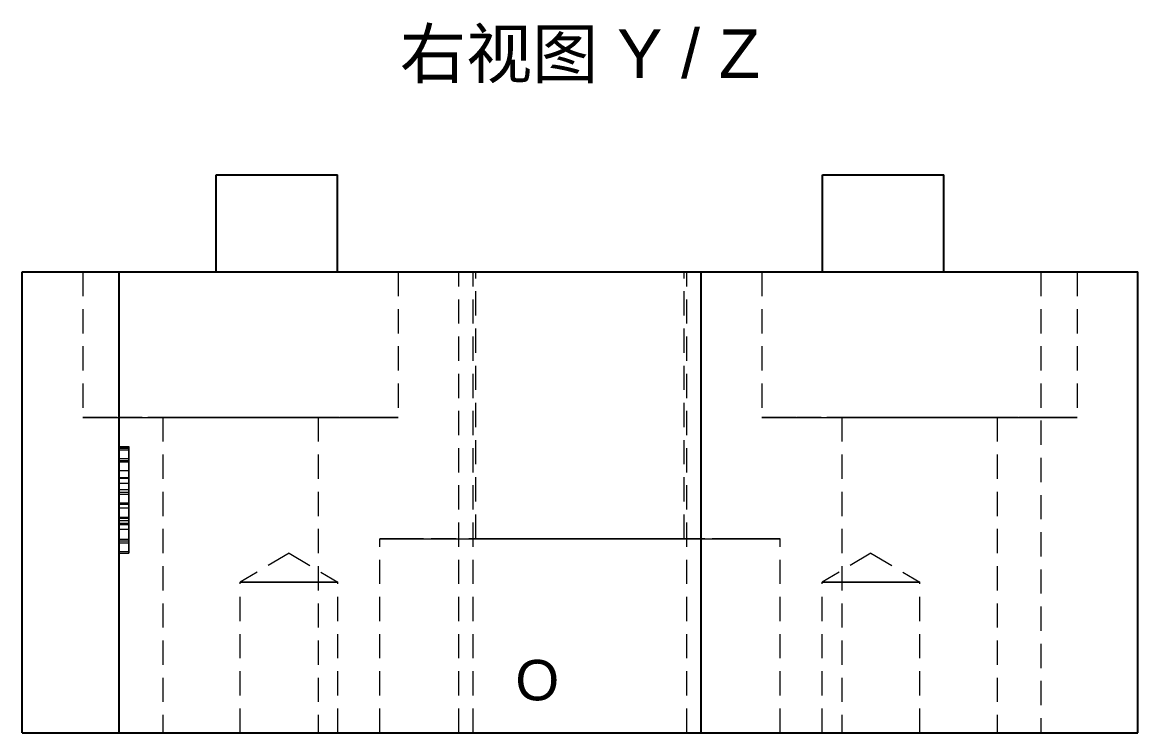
# Model space of a CAD drawing. Header units: millimetres. Extents: x 4 to 223, y 19 to 91.
# Drawn here: x 4.5 to 27.5, y 57.58 to 72.23 of the extents above; entities that cross this region are included whole.
import ezdxf
from ezdxf.enums import TextEntityAlignment as Align

# ---------------------------------------------------------------- set-up
doc = ezdxf.new("R2010")
doc.units = ezdxf.units.MM
doc.linetypes.add('WP_HIDDEN', pattern=[2.3, 1.5, -0.8])
for name, color, linetype, lineweight in [('ANNOTATIONS', 7, 'CONTINUOUS', 18), ('HIDDEN', 7, 'WP_HIDDEN', 13), ('VISIBLE', 7, 'CONTINUOUS', 25)]:
    doc.layers.add(name, color=color, linetype=linetype, lineweight=lineweight)
doc.styles.add('CJK', font='Arial Unicode.ttf')

msp = doc.modelspace()

# ---------------------------------------------------------------- linework, layer by layer
at = {"layer": 'HIDDEN', "ltscale": 0.333333}
for p, q in [((4.5, 67.08333), (13.5, 67.08333)), ((5.75, 67.08333), (5.75, 64.08333)), ((8.5, 67.08333), (11, 67.08333)), ((12.25, 67.08333), (12.25, 64.08333)), ((13.5, 67.08333), (13.8, 67.08333)), ((13.5, 57.58333), (13.5, 67.08333)), ((13.8, 67.08333), (18.2, 67.08333)), ((13.8, 57.58333), (13.8, 67.08333)), ((13.85, 61.58333), (13.85, 67.08333)), ((18.15, 61.58333), (18.15, 67.08333)), ((18.2, 67.08333), (25.5, 67.08333)), ((18.2, 57.58333), (18.2, 67.08333)), ((19.75, 67.08333), (19.75, 64.08333)), ((21, 67.08333), (23.5, 67.08333)), ((25.5, 67.08333), (27.5, 67.08333)), ((25.5, 67.08333), (25.5, 57.58333)), ((26.25, 67.08333), (26.25, 64.08333)), ((7.4, 64.08333), (7.4, 57.58333)), ((10.6, 64.08333), (10.6, 57.58333)), ((21.4, 64.08333), (21.4, 57.58333)), ((24.6, 64.08333), (24.6, 57.58333)), ((6.5, 63.48333), (6.7, 63.48333)), ((6.5, 63.45576), (6.7, 63.45576)), ((6.5, 63.44705), (6.5, 61.31961)), ((6.5, 61.57067), (6.5, 63.44705)), ((6.5, 63.196), (6.5, 63.44705)), ((6.5, 63.44705), (6.5, 61.77674)), ((6.5, 62.2179), (6.5, 63.44705)), ((6.5, 63.44705), (6.5, 62.21935)), ((6.5, 63.44705), (6.7, 63.44705)), ((6.5, 63.16843), (6.5, 63.41803)), ((6.5, 63.41803), (6.5, 62.32529)), ((6.5, 63.41803), (6.7, 63.41803)), ((6.7, 63.44705), (6.7, 61.57067)), ((6.7, 61.31961), (6.7, 63.44705)), ((6.7, 63.44705), (6.7, 63.196)), ((6.7, 63.44705), (6.7, 61.77674)), ((6.7, 63.44705), (6.7, 62.2179)), ((6.7, 63.44705), (6.7, 62.21935)), ((6.7, 62.32529), (6.7, 63.41803)), ((6.7, 63.41803), (6.7, 63.16843)), ((6.5, 63.23953), (6.7, 63.23953)), ((6.5, 63.23518), (6.7, 63.23518)), ((6.5, 62.54442), (6.5, 63.196)), ((6.5, 63.196), (6.7, 63.196)), ((6.5, 62.59666), (6.5, 63.16843)), ((6.5, 63.16843), (6.7, 63.16843)), ((6.7, 63.196), (6.7, 62.54442)), ((6.7, 63.16843), (6.7, 62.59666)), ((6.5, 61.31961), (6.5, 62.99138)), ((6.5, 62.99138), (6.7, 62.99138)), ((6.5, 62.8274), (6.5, 62.84771)), ((6.5, 62.84771), (6.7, 62.84771)), ((6.5, 62.8274), (6.7, 62.8274)), ((6.7, 61.31961), (6.7, 62.99138)), ((6.7, 62.84771), (6.7, 62.8274)), ((6.5, 62.73017), (6.7, 62.73017)), ((6.5, 62.59666), (6.7, 62.59666)), ((6.5, 62.29481), (6.5, 62.54442)), ((6.5, 62.54442), (6.7, 62.54442)), ((6.5, 62.49943), (6.7, 62.49943)), ((6.7, 62.54442), (6.7, 62.29481)), ((6.5, 62.32529), (6.5, 62.29336)), ((6.5, 62.32529), (6.7, 62.32529)), ((6.5, 61.57067), (6.5, 62.29481)), ((6.5, 62.29481), (6.7, 62.29481)), ((6.5, 62.29336), (6.7, 62.29336)), ((6.5, 62.2208), (6.5, 61.95814)), ((6.5, 62.2208), (6.7, 62.2208)), ((6.7, 62.29336), (6.7, 62.32529)), ((6.7, 62.29481), (6.7, 61.57067)), ((6.7, 62.2208), (6.7, 61.95814)), ((6.5, 62.02634), (6.5, 62.00312)), ((6.5, 62.02634), (6.7, 62.02634)), ((6.5, 62.00312), (6.7, 62.00312)), ((6.5, 61.95814), (6.7, 61.95814)), ((6.5, 61.90009), (6.5, 61.87687)), ((6.5, 61.90009), (6.7, 61.90009)), ((6.5, 61.87687), (6.7, 61.87687)), ((6.7, 62.00312), (6.7, 62.02634)), ((6.7, 61.87687), (6.7, 61.90009)), ((6.5, 61.77674), (6.7, 61.77674)), ((6.5, 61.31961), (6.5, 61.57067)), ((6.5, 61.57067), (6.7, 61.57067)), ((6.5, 61.53729), (6.7, 61.53729)), ((6.5, 61.53584), (6.7, 61.53584)), ((6.5, 61.49811), (6.7, 61.49811)), ((6.7, 61.57067), (6.7, 61.31961)), ((11.875, 57.58333), (11.875, 61.58333)), ((20.125, 57.58333), (20.125, 61.58333)), ((6.5, 61.31961), (6.7, 61.31961)), ((6.5, 61.28333), (6.7, 61.28333)), ((10, 61.2872), (8.995, 60.68333)), ((10, 61.2872), (11.005, 60.68333)), ((22, 61.2872), (20.995, 60.68333)), ((22, 61.2872), (23.005, 60.68333)), ((8.995, 57.58333), (8.995, 60.68333)), ((11.005, 57.58333), (11.005, 60.68333)), ((20.995, 57.58333), (20.995, 60.68333)), ((23.005, 57.58333), (23.005, 60.68333)), ((4.5, 57.58333), (13.5, 57.58333)), ((13.5, 57.58333), (13.8, 57.58333)), ((13.8, 57.58333), (18.2, 57.58333)), ((18.2, 57.58333), (25.5, 57.58333)), ((25.5, 57.58333), (27.5, 57.58333))]:
    msp.add_line(p, q, dxfattribs=at)
for points in [[(12.25, 67.08333), (12.16852, 67.08333), (11.92815, 67.08333), (11.54095, 67.08333), (11.02634, 67.08333), (10.41012, 67.08333), (9.72319, 67.08333), (9, 67.08333), (8.27681, 67.08333), (7.58988, 67.08333), (6.97366, 67.08333), (6.45905, 67.08333), (6.07185, 67.08333), (5.83148, 67.08333), (5.75, 67.08333)], [(5.75, 67.08333), (5.77044, 67.08333), (5.83148, 67.08333), (5.93238, 67.08333), (6.07185, 67.08333), (6.24815, 67.08333), (6.45905, 67.08333), (6.7019, 67.08333), (6.97366, 67.08333), (7.2709, 67.08333), (7.58988, 67.08333), (7.92659, 67.08333), (8.27681, 67.08333), (8.63612, 67.08333), (9, 67.08333)], [(9, 67.08333), (9.36388, 67.08333), (9.72319, 67.08333), (10.07341, 67.08333), (10.41012, 67.08333), (10.7291, 67.08333), (11.02634, 67.08333), (11.2981, 67.08333), (11.54095, 67.08333), (11.75185, 67.08333), (11.92815, 67.08333), (12.06762, 67.08333), (12.16852, 67.08333), (12.22956, 67.08333), (12.25, 67.08333)], [(18.15, 67.08333), (18.0961, 67.08333), (17.93708, 67.08333), (17.68094, 67.08333), (17.3405, 67.08333), (16.93285, 67.08333), (16.47842, 67.08333), (16, 67.08333), (15.52158, 67.08333), (15.06715, 67.08333), (14.6595, 67.08333), (14.31906, 67.08333), (14.06292, 67.08333), (13.9039, 67.08333), (13.85, 67.08333)], [(13.85, 67.08333), (13.86352, 67.08333), (13.9039, 67.08333), (13.97065, 67.08333), (14.06292, 67.08333), (14.17954, 67.08333), (14.31906, 67.08333), (14.47972, 67.08333), (14.6595, 67.08333), (14.85613, 67.08333), (15.06715, 67.08333), (15.2899, 67.08333), (15.52158, 67.08333), (15.75928, 67.08333), (16, 67.08333)], [(16, 67.08333), (16.24072, 67.08333), (16.47842, 67.08333), (16.7101, 67.08333), (16.93285, 67.08333), (17.14387, 67.08333), (17.3405, 67.08333), (17.52028, 67.08333), (17.68094, 67.08333), (17.82046, 67.08333), (17.93708, 67.08333), (18.02935, 67.08333), (18.0961, 67.08333), (18.13648, 67.08333), (18.15, 67.08333)], [(26.25, 67.08333), (26.16852, 67.08333), (25.92815, 67.08333), (25.54095, 67.08333), (25.02634, 67.08333), (24.41012, 67.08333), (23.72319, 67.08333), (23, 67.08333), (22.27681, 67.08333), (21.58988, 67.08333), (20.97366, 67.08333), (20.45905, 67.08333), (20.07185, 67.08333), (19.83148, 67.08333), (19.75, 67.08333)], [(19.75, 67.08333), (19.77044, 67.08333), (19.83148, 67.08333), (19.93238, 67.08333), (20.07185, 67.08333), (20.24815, 67.08333), (20.45905, 67.08333), (20.7019, 67.08333), (20.97366, 67.08333), (21.2709, 67.08333), (21.58988, 67.08333), (21.92659, 67.08333), (22.27681, 67.08333), (22.63612, 67.08333), (23, 67.08333)], [(23, 67.08333), (23.36388, 67.08333), (23.72319, 67.08333), (24.07341, 67.08333), (24.41012, 67.08333), (24.7291, 67.08333), (25.02634, 67.08333), (25.2981, 67.08333), (25.54095, 67.08333), (25.75185, 67.08333), (25.92815, 67.08333), (26.06762, 67.08333), (26.16852, 67.08333), (26.22956, 67.08333), (26.25, 67.08333)], [(12.25, 64.08333), (12.16852, 64.08333), (11.92815, 64.08333), (11.54095, 64.08333), (11.02634, 64.08333), (10.41012, 64.08333), (9.72319, 64.08333), (9, 64.08333), (8.27681, 64.08333), (7.58988, 64.08333), (6.97366, 64.08333), (6.45905, 64.08333), (6.07185, 64.08333), (5.83148, 64.08333), (5.75, 64.08333)], [(5.75, 64.08333), (5.77044, 64.08333), (5.83148, 64.08333), (5.93238, 64.08333), (6.07185, 64.08333), (6.24815, 64.08333), (6.45905, 64.08333), (6.7019, 64.08333), (6.97366, 64.08333), (7.2709, 64.08333), (7.58988, 64.08333), (7.92659, 64.08333), (8.27681, 64.08333), (8.63612, 64.08333), (9, 64.08333)], [(10.6, 64.08333), (10.55988, 64.08333), (10.44155, 64.08333), (10.25093, 64.08333), (9.99758, 64.08333), (9.69421, 64.08333), (9.35603, 64.08333), (9, 64.08333), (8.64397, 64.08333), (8.30579, 64.08333), (8.00242, 64.08333), (7.74907, 64.08333), (7.55845, 64.08333), (7.44012, 64.08333), (7.4, 64.08333)], [(7.4, 64.08333), (7.41006, 64.08333), (7.44012, 64.08333), (7.48979, 64.08333), (7.55845, 64.08333), (7.64524, 64.08333), (7.74907, 64.08333), (7.86863, 64.08333), (8.00242, 64.08333), (8.14875, 64.08333), (8.30579, 64.08333), (8.47155, 64.08333), (8.64397, 64.08333), (8.82086, 64.08333), (9, 64.08333)], [(9, 64.08333), (9.36388, 64.08333), (9.72319, 64.08333), (10.07341, 64.08333), (10.41012, 64.08333), (10.7291, 64.08333), (11.02634, 64.08333), (11.2981, 64.08333), (11.54095, 64.08333), (11.75185, 64.08333), (11.92815, 64.08333), (12.06762, 64.08333), (12.16852, 64.08333), (12.22956, 64.08333), (12.25, 64.08333)], [(9, 64.08333), (9.17914, 64.08333), (9.35603, 64.08333), (9.52845, 64.08333), (9.69421, 64.08333), (9.85125, 64.08333), (9.99758, 64.08333), (10.13137, 64.08333), (10.25093, 64.08333), (10.35476, 64.08333), (10.44155, 64.08333), (10.51021, 64.08333), (10.55988, 64.08333), (10.58994, 64.08333), (10.6, 64.08333)], [(26.25, 64.08333), (26.16852, 64.08333), (25.92815, 64.08333), (25.54095, 64.08333), (25.02634, 64.08333), (24.41012, 64.08333), (23.72319, 64.08333), (23, 64.08333), (22.27681, 64.08333), (21.58988, 64.08333), (20.97366, 64.08333), (20.45905, 64.08333), (20.07185, 64.08333), (19.83148, 64.08333), (19.75, 64.08333)], [(19.75, 64.08333), (19.77044, 64.08333), (19.83148, 64.08333), (19.93238, 64.08333), (20.07185, 64.08333), (20.24815, 64.08333), (20.45905, 64.08333), (20.7019, 64.08333), (20.97366, 64.08333), (21.2709, 64.08333), (21.58988, 64.08333), (21.92659, 64.08333), (22.27681, 64.08333), (22.63612, 64.08333), (23, 64.08333)], [(24.6, 64.08333), (24.55988, 64.08333), (24.44155, 64.08333), (24.25093, 64.08333), (23.99758, 64.08333), (23.69421, 64.08333), (23.35603, 64.08333), (23, 64.08333), (22.64397, 64.08333), (22.30579, 64.08333), (22.00242, 64.08333), (21.74907, 64.08333), (21.55845, 64.08333), (21.44012, 64.08333), (21.4, 64.08333)], [(21.4, 64.08333), (21.41006, 64.08333), (21.44012, 64.08333), (21.48979, 64.08333), (21.55845, 64.08333), (21.64524, 64.08333), (21.74907, 64.08333), (21.86863, 64.08333), (22.00242, 64.08333), (22.14875, 64.08333), (22.30579, 64.08333), (22.47155, 64.08333), (22.64397, 64.08333), (22.82086, 64.08333), (23, 64.08333)], [(23, 64.08333), (23.36388, 64.08333), (23.72319, 64.08333), (24.07341, 64.08333), (24.41012, 64.08333), (24.7291, 64.08333), (25.02634, 64.08333), (25.2981, 64.08333), (25.54095, 64.08333), (25.75185, 64.08333), (25.92815, 64.08333), (26.06762, 64.08333), (26.16852, 64.08333), (26.22956, 64.08333), (26.25, 64.08333)], [(23, 64.08333), (23.17914, 64.08333), (23.35603, 64.08333), (23.52845, 64.08333), (23.69421, 64.08333), (23.85125, 64.08333), (23.99758, 64.08333), (24.13137, 64.08333), (24.25093, 64.08333), (24.35476, 64.08333), (24.44155, 64.08333), (24.51021, 64.08333), (24.55988, 64.08333), (24.58994, 64.08333), (24.6, 64.08333)], [(6.5, 63.40715), (6.5, 63.46457), (6.5, 63.48333)], [(6.5, 63.48333), (6.5, 63.46535), (6.5, 63.41077)], [(6.7, 63.41077), (6.7, 63.46519), (6.7, 63.48333)], [(6.7, 63.48333), (6.7, 63.46429), (6.7, 63.40715)], [(6.5, 63.45576), (6.5, 63.44814), (6.5, 63.42496), (6.5, 63.3859), (6.5, 63.33096)], [(6.5, 63.38683), (6.5, 63.43865), (6.5, 63.45576)], [(6.5, 63.41077), (6.5, 63.32173), (6.5, 63.19818)], [(6.5, 63.18294), (6.5, 63.31335), (6.5, 63.40715)], [(6.5, 63.18802), (6.5, 63.30255), (6.5, 63.38683)], [(6.5, 63.33096), (6.5, 63.26115), (6.5, 63.17836), (6.5, 63.08313), (6.5, 62.97614)], [(6.7, 63.33096), (6.7, 63.38556), (6.7, 63.42456), (6.7, 63.44796), (6.7, 63.45576)], [(6.7, 63.45576), (6.7, 63.43853), (6.7, 63.38683)], [(6.7, 63.19818), (6.7, 63.32134), (6.7, 63.41077)], [(6.7, 63.40715), (6.7, 63.313), (6.7, 63.18294)], [(6.7, 63.38683), (6.7, 63.30266), (6.7, 63.18802)], [(6.7, 62.97614), (6.7, 63.08457), (6.7, 63.17985), (6.7, 63.26198), (6.7, 63.33096)], [(6.5, 63.23953), (6.5, 63.22866), (6.5, 63.19592), (6.5, 63.14167), (6.5, 63.06684)], [(6.5, 63.08716), (6.5, 63.15355), (6.5, 63.20136), (6.5, 63.23004), (6.5, 63.23953)], [(6.5, 63.14158), (6.5, 63.18341), (6.5, 63.21264), (6.5, 63.22968), (6.5, 63.23518)], [(6.5, 63.23518), (6.5, 63.22905), (6.5, 63.21017), (6.5, 63.17798), (6.5, 63.13215)], [(6.5, 63.19818), (6.5, 63.05301), (6.5, 62.89705)], [(6.5, 62.87166), (6.5, 63.04306), (6.5, 63.18802)], [(6.5, 62.84771), (6.5, 63.02484), (6.5, 63.18294)], [(6.5, 62.91592), (6.5, 63.03863), (6.5, 63.14158)], [(6.5, 63.13215), (6.5, 63.07397), (6.5, 63.00343), (6.5, 62.92102), (6.5, 62.8274)], [(6.5, 62.36882), (6.5, 62.58698), (6.5, 62.78491), (6.5, 62.95485), (6.5, 63.02634), (6.5, 63.08716)], [(6.5, 63.06684), (6.5, 63.01112), (6.5, 62.94364), (6.5, 62.77928), (6.5, 62.58476), (6.5, 62.36882)], [(6.7, 63.06684), (6.7, 63.1424), (6.7, 63.19636), (6.7, 63.22874), (6.7, 63.23953)], [(6.7, 63.23953), (6.7, 63.23001), (6.7, 63.20144), (6.7, 63.15382), (6.7, 63.08716)], [(6.7, 63.13215), (6.7, 63.17722), (6.7, 63.20942), (6.7, 63.22874), (6.7, 63.23518)], [(6.7, 63.23518), (6.7, 63.22933), (6.7, 63.21178), (6.7, 63.18253), (6.7, 63.14158)], [(6.7, 62.89705), (6.7, 63.05287), (6.7, 63.19818)], [(6.7, 63.18802), (6.7, 63.04399), (6.7, 62.87166)], [(6.7, 63.18294), (6.7, 63.02512), (6.7, 62.84771)], [(6.7, 63.14158), (6.7, 63.03836), (6.7, 62.91592)], [(6.7, 62.8274), (6.7, 62.92209), (6.7, 63.00444), (6.7, 63.07446), (6.7, 63.13215)], [(6.7, 63.08716), (6.7, 63.0334), (6.7, 62.96934), (6.7, 62.89499), (6.7, 62.81035), (6.7, 62.71541), (6.7, 62.61017), (6.7, 62.49464), (6.7, 62.36882)], [(6.7, 62.36882), (6.7, 62.49464), (6.7, 62.60945), (6.7, 62.71323), (6.7, 62.80599), (6.7, 62.88773), (6.7, 62.95846), (6.7, 63.01816), (6.7, 63.06684)], [(6.5, 62.97614), (6.5, 62.84598), (6.5, 62.70011), (6.5, 62.54045), (6.5, 62.36882)], [(6.5, 62.72726), (6.5, 62.81147), (6.5, 62.91592)], [(6.5, 62.89705), (6.5, 62.75768), (6.5, 62.63221)], [(6.5, 62.36882), (6.5, 62.51347), (6.5, 62.6464), (6.5, 62.76627), (6.5, 62.87166)], [(6.7, 62.36882), (6.7, 62.54827), (6.7, 62.70931), (6.7, 62.85193), (6.7, 62.97614)], [(6.7, 62.91592), (6.7, 62.81143), (6.7, 62.72726)], [(6.7, 62.63221), (6.7, 62.75756), (6.7, 62.89705)], [(6.7, 62.87166), (6.7, 62.7703), (6.7, 62.65271), (6.7, 62.51888), (6.7, 62.36882)], [(6.5, 62.53716), (6.5, 62.62144), (6.5, 62.68205), (6.5, 62.71826), (6.5, 62.73017)], [(6.5, 62.73017), (6.5, 62.72175), (6.5, 62.6965), (6.5, 62.65465), (6.5, 62.59666)], [(6.5, 62.57562), (6.5, 62.72726)], [(6.5, 62.63221), (6.5, 62.5231), (6.5, 62.43412)], [(6.5, 62.43993), (6.5, 62.57562)], [(6.7, 62.59666), (6.7, 62.65507), (6.7, 62.69679), (6.7, 62.72182), (6.7, 62.73017)], [(6.7, 62.73017), (6.7, 62.7181), (6.7, 62.68192), (6.7, 62.6216), (6.7, 62.53716)], [(6.7, 62.72726), (6.7, 62.57562)], [(6.7, 62.43412), (6.7, 62.52355), (6.7, 62.63221)], [(6.7, 62.57562), (6.7, 62.43993)], [(6.5, 62.04085), (6.5, 62.18355), (6.5, 62.31485), (6.5, 62.43313), (6.5, 62.53716)], [(6.5, 62.44211), (6.5, 62.48513), (6.5, 62.49943)], [(6.5, 62.49943), (6.5, 62.49149), (6.5, 62.46739), (6.5, 62.42694), (6.5, 62.37027)], [(6.5, 62.29336), (6.5, 62.37633), (6.5, 62.44211)], [(6.5, 62.22298), (6.5, 62.34369), (6.5, 62.43993)], [(6.5, 62.43412), (6.5, 62.30134)], [(6.5, 62.37027), (6.5, 62.29913), (6.5, 62.21619), (6.5, 62.12208), (6.5, 62.01763)], [(6.5, 62.36882), (6.5, 62.11618), (6.5, 61.88218), (6.5, 61.67471), (6.5, 61.58405), (6.5, 61.50391)], [(6.5, 61.7644), (6.5, 61.89423), (6.5, 62.03947), (6.5, 62.19824), (6.5, 62.36882)], [(6.5, 61.67153), (6.5, 61.72736), (6.5, 61.79485), (6.5, 61.95906), (6.5, 62.15326), (6.5, 62.36882)], [(6.5, 62.36882), (6.5, 62.15364), (6.5, 61.95975), (6.5, 61.79571), (6.5, 61.72819), (6.5, 61.67225)], [(6.7, 62.53716), (6.7, 62.43376), (6.7, 62.31658), (6.7, 62.18561), (6.7, 62.04085)], [(6.7, 62.37027), (6.7, 62.42678), (6.7, 62.46714), (6.7, 62.49136), (6.7, 62.49943)], [(6.7, 62.49943), (6.7, 62.4851), (6.7, 62.44211)], [(6.7, 62.44211), (6.7, 62.37626), (6.7, 62.29336)], [(6.7, 62.43993), (6.7, 62.34288), (6.7, 62.22298)], [(6.7, 62.30134), (6.7, 62.43412)], [(6.7, 62.01763), (6.7, 62.12348), (6.7, 62.21754), (6.7, 62.2998), (6.7, 62.37027)], [(6.7, 62.36882), (6.7, 62.19064), (6.7, 62.03051), (6.7, 61.88843), (6.7, 61.7644)], [(6.7, 61.50391), (6.7, 61.57552), (6.7, 61.65756), (6.7, 61.75003), (6.7, 61.85292), (6.7, 61.96625), (6.7, 62.09001), (6.7, 62.2242), (6.7, 62.36882)], [(6.7, 62.36882), (6.7, 62.24333), (6.7, 62.12879), (6.7, 62.0252), (6.7, 61.93256), (6.7, 61.85087), (6.7, 61.78014), (6.7, 61.72036), (6.7, 61.67153)], [(6.7, 61.67225), (6.7, 61.72123), (6.7, 61.78109), (6.7, 61.85184), (6.7, 61.93347), (6.7, 62.02598), (6.7, 62.12938), (6.7, 62.24366), (6.7, 62.36882)], [(6.5, 62.30134), (6.5, 62.24206), (6.5, 62.19758)], [(6.5, 61.9204), (6.5, 62.08138), (6.5, 62.22298)], [(6.5, 62.21935), (6.5, 62.04754), (6.5, 61.89641), (6.5, 61.77141), (6.5, 61.67806)], [(6.5, 61.81084), (6.5, 61.88855), (6.5, 61.9836), (6.5, 62.09441), (6.5, 62.21935)], [(6.5, 62.2179), (6.5, 62.06402), (6.5, 61.92269), (6.5, 61.79562), (6.5, 61.68459)], [(6.5, 61.70853), (6.5, 61.81505), (6.5, 61.93643), (6.5, 62.0712), (6.5, 62.2179)], [(6.5, 62.19758), (6.5, 62.14114), (6.5, 62.07205)], [(6.7, 62.19758), (6.7, 62.24021), (6.7, 62.30134)], [(6.7, 62.22298), (6.7, 62.08167), (6.7, 61.9204)], [(6.7, 62.21935), (6.7, 62.08988), (6.7, 61.97863), (6.7, 61.88562), (6.7, 61.81084)], [(6.7, 61.67806), (6.7, 61.76467), (6.7, 61.88376), (6.7, 62.03532), (6.7, 62.21935)], [(6.7, 62.2179), (6.7, 62.0658), (6.7, 61.9302), (6.7, 61.81111), (6.7, 61.70853)], [(6.7, 61.68459), (6.7, 61.79111), (6.7, 61.91551), (6.7, 62.05777), (6.7, 62.2179)], [(6.7, 62.07205), (6.7, 62.1408), (6.7, 62.19758)], [(6.5, 62.07205), (6.5, 61.99092), (6.5, 61.89719)], [(6.5, 61.54164), (6.5, 61.65209), (6.5, 61.7727), (6.5, 62.04085)], [(6.5, 61.7644), (6.5, 61.88169), (6.5, 62.02634)], [(6.5, 62.01763), (6.5, 61.90739), (6.5, 61.80722), (6.5, 61.71797), (6.5, 61.64033)], [(6.5, 62.00312), (6.5, 61.80124), (6.5, 61.62073)], [(6.5, 61.60042), (6.5, 61.75528), (6.5, 61.9204)], [(6.5, 61.59897), (6.5, 61.65628), (6.5, 61.72593), (6.5, 61.80741), (6.5, 61.90009)], [(6.5, 61.89719), (6.5, 61.71506)], [(6.5, 61.87687), (6.5, 61.75061), (6.5, 61.63598), (6.5, 61.53413), (6.5, 61.44587)], [(6.7, 61.89719), (6.7, 61.99097), (6.7, 62.07205)], [(6.7, 62.04085), (6.7, 61.77166), (6.7, 61.54164)], [(6.7, 62.02634), (6.7, 61.88104), (6.7, 61.7644)], [(6.7, 61.64033), (6.7, 61.71724), (6.7, 61.80576), (6.7, 61.90589), (6.7, 62.01763)], [(6.7, 61.62073), (6.7, 61.80086), (6.7, 62.00312)], [(6.7, 61.9204), (6.7, 61.60042)], [(6.7, 61.90009), (6.7, 61.80617), (6.7, 61.72468), (6.7, 61.65561), (6.7, 61.59897)], [(6.7, 61.71506), (6.7, 61.89719)], [(6.7, 61.44587), (6.7, 61.53375), (6.7, 61.63488), (6.7, 61.74926), (6.7, 61.87687)], [(6.5, 61.6084), (6.5, 61.69452), (6.5, 61.81084)], [(6.5, 61.40886), (6.5, 61.47897), (6.5, 61.56199), (6.5, 61.65736), (6.5, 61.7644)], [(6.5, 61.59897), (6.5, 61.67151), (6.5, 61.7644)], [(6.5, 61.71506), (6.5, 61.64029), (6.5, 61.58373)], [(6.5, 61.40161), (6.5, 61.53688), (6.5, 61.70853)], [(6.5, 61.68459), (6.5, 61.59283), (6.5, 61.51231), (6.5, 61.44342), (6.5, 61.38637)], [(6.5, 61.67806), (6.5, 61.61481), (6.5, 61.57081), (6.5, 61.5454), (6.5, 61.53729)], [(6.5, 61.67225), (6.5, 61.59686), (6.5, 61.54215), (6.5, 61.5091), (6.5, 61.49811)], [(6.5, 61.49811), (6.5, 61.50905), (6.5, 61.54195), (6.5, 61.59644), (6.5, 61.67153)], [(6.5, 61.64033), (6.5, 61.5783), (6.5, 61.53372), (6.5, 61.50697), (6.5, 61.49811)], [(6.7, 61.81084), (6.7, 61.69456), (6.7, 61.6084)], [(6.7, 61.7644), (6.7, 61.65593), (6.7, 61.56051), (6.7, 61.47816), (6.7, 61.40886)], [(6.7, 61.7644), (6.7, 61.67189), (6.7, 61.59897)], [(6.7, 61.58373), (6.7, 61.64051), (6.7, 61.71506)], [(6.7, 61.70853), (6.7, 61.53747), (6.7, 61.40161)], [(6.7, 61.38637), (6.7, 61.44364), (6.7, 61.51244), (6.7, 61.59275), (6.7, 61.68459)], [(6.7, 61.53729), (6.7, 61.54609), (6.7, 61.57248), (6.7, 61.61647), (6.7, 61.67806)], [(6.7, 61.49811), (6.7, 61.50899), (6.7, 61.54164), (6.7, 61.59606), (6.7, 61.67225)], [(6.7, 61.67153), (6.7, 61.59566), (6.7, 61.54146), (6.7, 61.50895), (6.7, 61.49811)], [(6.7, 61.49811), (6.7, 61.507), (6.7, 61.53366), (6.7, 61.57811), (6.7, 61.64033)], [(6.5, 61.62073), (6.5, 61.54142), (6.5, 61.47266), (6.5, 61.41467), (6.5, 61.3675)], [(6.5, 61.53729), (6.5, 61.55487), (6.5, 61.6084)], [(6.5, 61.36678), (6.5, 61.46649), (6.5, 61.60042)], [(6.5, 61.49811), (6.5, 61.50438), (6.5, 61.52328), (6.5, 61.55484), (6.5, 61.59897)], [(6.5, 61.53584), (6.5, 61.55151), (6.5, 61.59897)], [(6.5, 61.58373), (6.5, 61.54772), (6.5, 61.53584)], [(6.5, 61.28333), (6.5, 61.29894), (6.5, 61.34714), (6.5, 61.42854), (6.5, 61.54164)], [(6.5, 61.50391), (6.5, 61.40722), (6.5, 61.33784), (6.5, 61.29671), (6.5, 61.28333)], [(6.5, 61.44587), (6.5, 61.37411), (6.5, 61.32319), (6.5, 61.29313), (6.5, 61.28333)], [(6.7, 61.3675), (6.7, 61.41489), (6.7, 61.47289), (6.7, 61.54151), (6.7, 61.62073)], [(6.7, 61.6084), (6.7, 61.55507), (6.7, 61.53729)], [(6.7, 61.60042), (6.7, 61.46691), (6.7, 61.36678)], [(6.7, 61.59897), (6.7, 61.55484), (6.7, 61.52332), (6.7, 61.50441), (6.7, 61.49811)], [(6.7, 61.59897), (6.7, 61.55162), (6.7, 61.53584)], [(6.7, 61.53584), (6.7, 61.54781), (6.7, 61.58373)], [(6.7, 61.54164), (6.7, 61.42863), (6.7, 61.34791), (6.7, 61.29948), (6.7, 61.28333)], [(6.7, 61.28333), (6.7, 61.29712), (6.7, 61.33848), (6.7, 61.40741), (6.7, 61.50391)], [(6.7, 61.28333), (6.7, 61.29349), (6.7, 61.32397), (6.7, 61.37476), (6.7, 61.44587)], [(20.125, 61.58333), (20.02158, 61.58333), (19.7165, 61.58333), (19.22505, 61.58333), (18.5719, 61.58333), (17.78977, 61.58333), (16.9179, 61.58333), (16, 61.58333), (15.0821, 61.58333), (14.21023, 61.58333), (13.4281, 61.58333), (12.77495, 61.58333), (12.2835, 61.58333), (11.97842, 61.58333), (11.875, 61.58333)], [(11.875, 61.58333), (11.90094, 61.58333), (11.97842, 61.58333), (12.10648, 61.58333), (12.2835, 61.58333), (12.50726, 61.58333), (12.77495, 61.58333), (13.08318, 61.58333), (13.4281, 61.58333), (13.80537, 61.58333), (14.21023, 61.58333), (14.6376, 61.58333), (15.0821, 61.58333), (15.53815, 61.58333), (16, 61.58333)], [(18.15, 61.58333), (18.0961, 61.58333), (17.93708, 61.58333), (17.68094, 61.58333), (17.3405, 61.58333), (16.93285, 61.58333), (16.47842, 61.58333), (16, 61.58333), (15.52158, 61.58333), (15.06715, 61.58333), (14.6595, 61.58333), (14.31906, 61.58333), (14.06292, 61.58333), (13.9039, 61.58333), (13.85, 61.58333)], [(13.85, 61.58333), (13.86352, 61.58333), (13.9039, 61.58333), (13.97065, 61.58333), (14.06292, 61.58333), (14.17954, 61.58333), (14.31906, 61.58333), (14.47972, 61.58333), (14.6595, 61.58333), (14.85613, 61.58333), (15.06715, 61.58333), (15.2899, 61.58333), (15.52158, 61.58333), (15.75928, 61.58333), (16, 61.58333)], [(16, 61.58333), (16.24072, 61.58333), (16.47842, 61.58333), (16.7101, 61.58333), (16.93285, 61.58333), (17.14387, 61.58333), (17.3405, 61.58333), (17.52028, 61.58333), (17.68094, 61.58333), (17.82046, 61.58333), (17.93708, 61.58333), (18.02935, 61.58333), (18.0961, 61.58333), (18.13648, 61.58333), (18.15, 61.58333)], [(16, 61.58333), (16.46185, 61.58333), (16.9179, 61.58333), (17.3624, 61.58333), (17.78977, 61.58333), (18.19463, 61.58333), (18.5719, 61.58333), (18.91682, 61.58333), (19.22505, 61.58333), (19.49274, 61.58333), (19.7165, 61.58333), (19.89352, 61.58333), (20.02158, 61.58333), (20.09906, 61.58333), (20.125, 61.58333)], [(6.5, 61.28333), (6.5, 61.29099), (6.5, 61.3143), (6.5, 61.35359), (6.5, 61.40886)], [(6.5, 61.28333), (6.5, 61.29031), (6.5, 61.31187), (6.5, 61.34879), (6.5, 61.40161)], [(6.5, 61.38637), (6.5, 61.34038), (6.5, 61.30823), (6.5, 61.28943), (6.5, 61.28333)], [(6.5, 61.3675), (6.5, 61.32999), (6.5, 61.30373), (6.5, 61.28834), (6.5, 61.28333)], [(6.5, 61.28333), (6.5, 61.28846), (6.5, 61.30399), (6.5, 61.33006), (6.5, 61.36678)], [(6.7, 61.40886), (6.7, 61.35394), (6.7, 61.31472), (6.7, 61.29118), (6.7, 61.28333)], [(6.7, 61.40161), (6.7, 61.34986), (6.7, 61.3129), (6.7, 61.29073), (6.7, 61.28333)], [(6.7, 61.28333), (6.7, 61.28977), (6.7, 61.30909), (6.7, 61.34129), (6.7, 61.38637)], [(6.7, 61.28333), (6.7, 61.28859), (6.7, 61.30438), (6.7, 61.33068), (6.7, 61.3675)], [(6.7, 61.36678), (6.7, 61.33027), (6.7, 61.30419), (6.7, 61.28855), (6.7, 61.28333)], [(11.005, 60.68333), (10.9798, 60.68333), (10.90547, 60.68333), (10.78574, 60.68333), (10.62661, 60.68333), (10.43605, 60.68333), (10.22363, 60.68333), (10, 60.68333), (9.77637, 60.68333), (9.56395, 60.68333), (9.37339, 60.68333), (9.21426, 60.68333), (9.09453, 60.68333), (9.0202, 60.68333), (8.995, 60.68333)], [(8.995, 60.68333), (9.00132, 60.68333), (9.0202, 60.68333), (9.0514, 60.68333), (9.09453, 60.68333), (9.14904, 60.68333), (9.21426, 60.68333), (9.28936, 60.68333), (9.37339, 60.68333), (9.46531, 60.68333), (9.56395, 60.68333), (9.66807, 60.68333), (9.77637, 60.68333), (9.88748, 60.68333), (10, 60.68333)], [(10, 60.68333), (10.11252, 60.68333), (10.22363, 60.68333), (10.33193, 60.68333), (10.43605, 60.68333), (10.53469, 60.68333), (10.62661, 60.68333), (10.71064, 60.68333), (10.78574, 60.68333), (10.85096, 60.68333), (10.90547, 60.68333), (10.9486, 60.68333), (10.9798, 60.68333), (10.99868, 60.68333), (11.005, 60.68333)], [(23.005, 60.68333), (22.9798, 60.68333), (22.90547, 60.68333), (22.78574, 60.68333), (22.62661, 60.68333), (22.43605, 60.68333), (22.22363, 60.68333), (22, 60.68333), (21.77637, 60.68333), (21.56395, 60.68333), (21.37339, 60.68333), (21.21426, 60.68333), (21.09453, 60.68333), (21.0202, 60.68333), (20.995, 60.68333)], [(20.995, 60.68333), (21.00132, 60.68333), (21.0202, 60.68333), (21.0514, 60.68333), (21.09453, 60.68333), (21.14904, 60.68333), (21.21426, 60.68333), (21.28936, 60.68333), (21.37339, 60.68333), (21.46531, 60.68333), (21.56395, 60.68333), (21.66807, 60.68333), (21.77637, 60.68333), (21.88748, 60.68333), (22, 60.68333)], [(22, 60.68333), (22.11252, 60.68333), (22.22363, 60.68333), (22.33193, 60.68333), (22.43605, 60.68333), (22.53469, 60.68333), (22.62661, 60.68333), (22.71064, 60.68333), (22.78574, 60.68333), (22.85096, 60.68333), (22.90547, 60.68333), (22.9486, 60.68333), (22.9798, 60.68333), (22.99868, 60.68333), (23.005, 60.68333)], [(10.6, 57.58333), (10.55988, 57.58333), (10.44155, 57.58333), (10.25093, 57.58333), (9.99758, 57.58333), (9.69421, 57.58333), (9.35603, 57.58333), (9, 57.58333), (8.64397, 57.58333), (8.30579, 57.58333), (8.00242, 57.58333), (7.74907, 57.58333), (7.55845, 57.58333), (7.44012, 57.58333), (7.4, 57.58333)], [(7.4, 57.58333), (7.41006, 57.58333), (7.44012, 57.58333), (7.48979, 57.58333), (7.55845, 57.58333), (7.64524, 57.58333), (7.74907, 57.58333), (7.86863, 57.58333), (8.00242, 57.58333), (8.14875, 57.58333), (8.30579, 57.58333), (8.47155, 57.58333), (8.64397, 57.58333), (8.82086, 57.58333), (9, 57.58333)], [(11.005, 57.58333), (10.9798, 57.58333), (10.90547, 57.58333), (10.78574, 57.58333), (10.62661, 57.58333), (10.43605, 57.58333), (10.22363, 57.58333), (10, 57.58333), (9.77637, 57.58333), (9.56395, 57.58333), (9.37339, 57.58333), (9.21426, 57.58333), (9.09453, 57.58333), (9.0202, 57.58333), (8.995, 57.58333)], [(8.995, 57.58333), (9.00132, 57.58333), (9.0202, 57.58333), (9.0514, 57.58333), (9.09453, 57.58333), (9.14904, 57.58333), (9.21426, 57.58333), (9.28936, 57.58333), (9.37339, 57.58333), (9.46531, 57.58333), (9.56395, 57.58333), (9.66807, 57.58333), (9.77637, 57.58333), (9.88748, 57.58333), (10, 57.58333)], [(9, 57.58333), (9.17914, 57.58333), (9.35603, 57.58333), (9.52845, 57.58333), (9.69421, 57.58333), (9.85125, 57.58333), (9.99758, 57.58333), (10.13137, 57.58333), (10.25093, 57.58333), (10.35476, 57.58333), (10.44155, 57.58333), (10.51021, 57.58333), (10.55988, 57.58333), (10.58994, 57.58333), (10.6, 57.58333)], [(10, 57.58333), (10.11252, 57.58333), (10.22363, 57.58333), (10.33193, 57.58333), (10.43605, 57.58333), (10.53469, 57.58333), (10.62661, 57.58333), (10.71064, 57.58333), (10.78574, 57.58333), (10.85096, 57.58333), (10.90547, 57.58333), (10.9486, 57.58333), (10.9798, 57.58333), (10.99868, 57.58333), (11.005, 57.58333)], [(20.125, 57.58333), (20.02158, 57.58333), (19.7165, 57.58333), (19.22505, 57.58333), (18.5719, 57.58333), (17.78977, 57.58333), (16.9179, 57.58333), (16, 57.58333), (15.0821, 57.58333), (14.21023, 57.58333), (13.4281, 57.58333), (12.77495, 57.58333), (12.2835, 57.58333), (11.97842, 57.58333), (11.875, 57.58333)], [(11.875, 57.58333), (11.90094, 57.58333), (11.97842, 57.58333), (12.10648, 57.58333), (12.2835, 57.58333), (12.50726, 57.58333), (12.77495, 57.58333), (13.08318, 57.58333), (13.4281, 57.58333), (13.80537, 57.58333), (14.21023, 57.58333), (14.6376, 57.58333), (15.0821, 57.58333), (15.53815, 57.58333), (16, 57.58333)], [(16, 57.58333), (16.46185, 57.58333), (16.9179, 57.58333), (17.3624, 57.58333), (17.78977, 57.58333), (18.19463, 57.58333), (18.5719, 57.58333), (18.91682, 57.58333), (19.22505, 57.58333), (19.49274, 57.58333), (19.7165, 57.58333), (19.89352, 57.58333), (20.02158, 57.58333), (20.09906, 57.58333), (20.125, 57.58333)], [(23.005, 57.58333), (22.9798, 57.58333), (22.90547, 57.58333), (22.78574, 57.58333), (22.62661, 57.58333), (22.43605, 57.58333), (22.22363, 57.58333), (22, 57.58333), (21.77637, 57.58333), (21.56395, 57.58333), (21.37339, 57.58333), (21.21426, 57.58333), (21.09453, 57.58333), (21.0202, 57.58333), (20.995, 57.58333)], [(20.995, 57.58333), (21.00132, 57.58333), (21.0202, 57.58333), (21.0514, 57.58333), (21.09453, 57.58333), (21.14904, 57.58333), (21.21426, 57.58333), (21.28936, 57.58333), (21.37339, 57.58333), (21.46531, 57.58333), (21.56395, 57.58333), (21.66807, 57.58333), (21.77637, 57.58333), (21.88748, 57.58333), (22, 57.58333)], [(24.6, 57.58333), (24.55988, 57.58333), (24.44155, 57.58333), (24.25093, 57.58333), (23.99758, 57.58333), (23.69421, 57.58333), (23.35603, 57.58333), (23, 57.58333), (22.64397, 57.58333), (22.30579, 57.58333), (22.00242, 57.58333), (21.74907, 57.58333), (21.55845, 57.58333), (21.44012, 57.58333), (21.4, 57.58333)], [(21.4, 57.58333), (21.41006, 57.58333), (21.44012, 57.58333), (21.48979, 57.58333), (21.55845, 57.58333), (21.64524, 57.58333), (21.74907, 57.58333), (21.86863, 57.58333), (22.00242, 57.58333), (22.14875, 57.58333), (22.30579, 57.58333), (22.47155, 57.58333), (22.64397, 57.58333), (22.82086, 57.58333), (23, 57.58333)], [(22, 57.58333), (22.11252, 57.58333), (22.22363, 57.58333), (22.33193, 57.58333), (22.43605, 57.58333), (22.53469, 57.58333), (22.62661, 57.58333), (22.71064, 57.58333), (22.78574, 57.58333), (22.85096, 57.58333), (22.90547, 57.58333), (22.9486, 57.58333), (22.9798, 57.58333), (22.99868, 57.58333), (23.005, 57.58333)], [(23, 57.58333), (23.17914, 57.58333), (23.35603, 57.58333), (23.52845, 57.58333), (23.69421, 57.58333), (23.85125, 57.58333), (23.99758, 57.58333), (24.13137, 57.58333), (24.25093, 57.58333), (24.35476, 57.58333), (24.44155, 57.58333), (24.51021, 57.58333), (24.55988, 57.58333), (24.58994, 57.58333), (24.6, 57.58333)]]:
    msp.add_lwpolyline(points, dxfattribs=at)
at = {"layer": 'VISIBLE'}
for p, q in [((8.5, 67.08333), (8.5, 69.08333)), ((8.5, 69.08333), (11, 69.08333)), ((11, 67.08333), (11, 69.08333)), ((21, 67.08333), (21, 69.08333)), ((21, 69.08333), (23.5, 69.08333)), ((23.5, 67.08333), (23.5, 69.08333)), ((4.5, 67.08333), (6.5, 67.08333)), ((4.5, 57.58333), (4.5, 67.08333)), ((6.5, 67.08333), (18.5, 67.08333)), ((6.5, 57.58333), (6.5, 67.08333)), ((18.5, 67.08333), (27.5, 67.08333)), ((18.5, 57.58333), (18.5, 67.08333)), ((27.5, 57.58333), (27.5, 67.08333)), ((4.5, 57.58333), (6.5, 57.58333)), ((6.5, 57.58333), (18.5, 57.58333)), ((18.5, 57.58333), (27.5, 57.58333))]:
    msp.add_line(p, q, dxfattribs=at)

# ---------------------------------------------------------------- texts
at = {"layer": 'ANNOTATIONS', "style": 'CJK'}
msp.add_text('右视图 Y / Z', height=1, dxfattribs=at).set_placement((16, 71.08333), align=Align.CENTER)
msp.add_text('O', height=0.83333, dxfattribs=at).set_placement((14.66667, 58.25))

doc.saveas('drawing.dxf')
